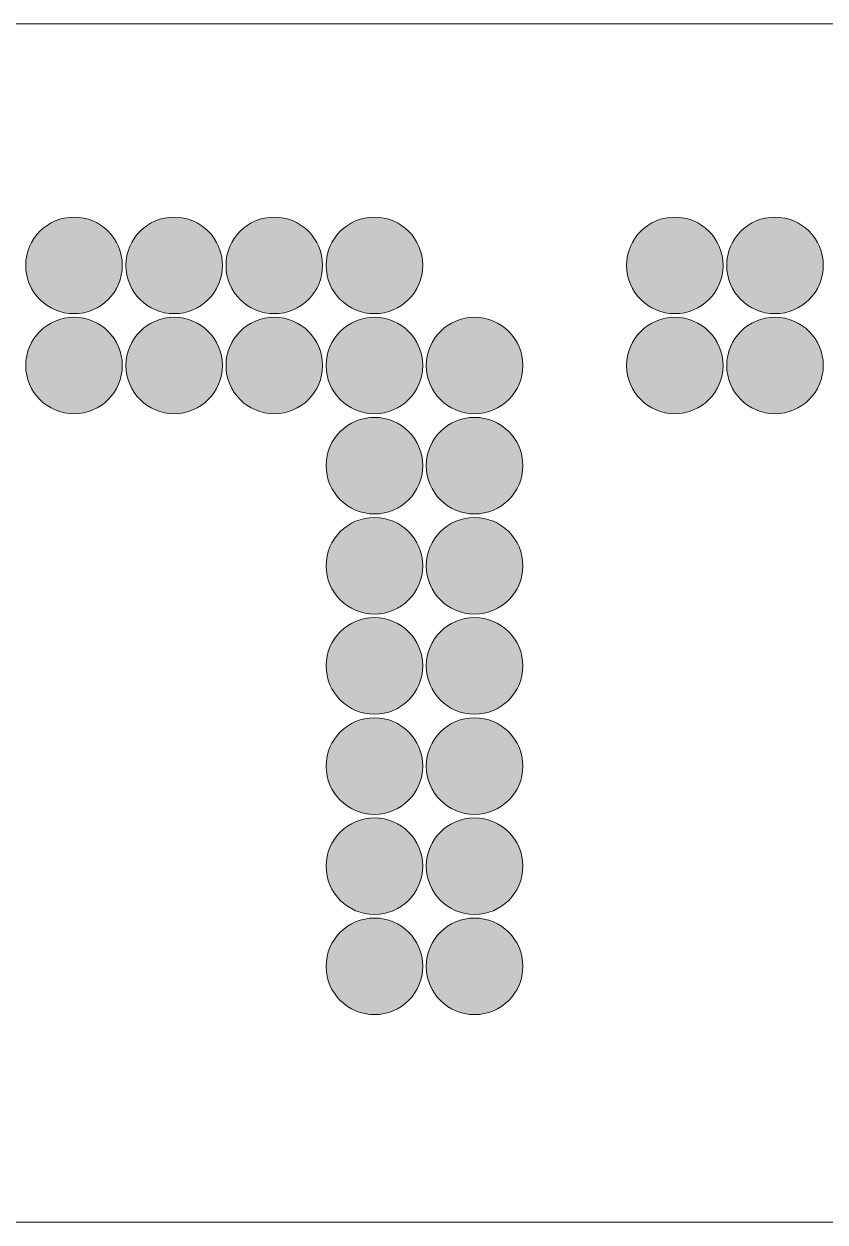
# Model space of a CAD drawing. Header units: inches. Extents: x 11 to 196, y 163 to 230.
# Drawn here: x 103.7 to 148.5, y 162.6 to 229.6 of the extents above; entities that cross this region are included whole.
import ezdxf

# ---------------------------------------------------------------- set-up
doc = ezdxf.new("R2010")
doc.units = ezdxf.units.IN
doc.header["$MEASUREMENT"] = 0
doc.layers.add('CUT', color=7, linetype='Continuous')
doc.layers.add('ENGRAVE', color=7, linetype='Continuous')

# ---------------------------------------------------------------- blocks, each defined once
blk = doc.blocks.new('block 2')
at = {"layer": 'CUT', "color": 7, "lineweight": 5, "true_color": 0xffffff}
blk.add_lwpolyline([(196.1, 229.612), (11.3, 229.612), (11.3, 162.612), (196.1, 162.612), (196.1, 229.612)], dxfattribs=at)
blk = doc.blocks.new('block 13')
at = {"layer": 'ENGRAVE', "true_color": 0xff0000}
h = blk.add_hatch(color=1, dxfattribs=at)
h.dxf.hatch_style = 2
edge = h.paths.add_edge_path()
edge.add_spline(control_points=[(120.6, 188.112), (120.6, 186.621), (121.809, 185.412), (123.3, 185.412), (124.791, 185.412), (126, 186.621), (126, 188.112), (126, 189.603), (124.791, 190.812), (123.3, 190.812), (121.809, 190.812), (120.6, 189.603), (120.6, 188.112), (120.6, 188.112), (120.6, 188.112), (120.6, 188.112)], knot_values=[0, 0, 0, 0, 1, 1, 1, 2, 2, 2, 3, 3, 3, 4, 4, 4, 5, 5, 5, 5], degree=3, periodic=1)
at = {"layer": 'ENGRAVE', "color": 7, "lineweight": 5, "true_color": 0xffffff}
blk.add_open_spline([(120.6, 188.112), (120.6, 186.621), (121.809, 185.412), (123.3, 185.412), (124.791, 185.412), (126, 186.621), (126, 188.112), (126, 189.603), (124.791, 190.812), (123.3, 190.812), (121.809, 190.812), (120.6, 189.603), (120.6, 188.112), (120.6, 188.112), (120.6, 188.112), (120.6, 188.112)], degree=3, knots=[0, 0, 0, 0, 1, 1, 1, 2, 2, 2, 3, 3, 3, 4, 4, 4, 5, 5, 5, 5], dxfattribs=at)
blk = doc.blocks.new('block 16')
at = {"layer": 'ENGRAVE', "true_color": 0xff0000}
h = blk.add_hatch(color=1, dxfattribs=at)
h.dxf.hatch_style = 2
edge = h.paths.add_edge_path()
edge.add_spline(control_points=[(120.6, 176.912), (120.6, 175.421), (121.809, 174.212), (123.3, 174.212), (124.791, 174.212), (126, 175.421), (126, 176.912), (126, 178.403), (124.791, 179.612), (123.3, 179.612), (121.809, 179.612), (120.6, 178.403), (120.6, 176.912), (120.6, 176.912), (120.6, 176.912), (120.6, 176.912)], knot_values=[0, 0, 0, 0, 1, 1, 1, 2, 2, 2, 3, 3, 3, 4, 4, 4, 5, 5, 5, 5], degree=3, periodic=1)
at = {"layer": 'ENGRAVE', "color": 7, "lineweight": 5, "true_color": 0xffffff}
blk.add_open_spline([(120.6, 176.912), (120.6, 175.421), (121.809, 174.212), (123.3, 174.212), (124.791, 174.212), (126, 175.421), (126, 176.912), (126, 178.403), (124.791, 179.612), (123.3, 179.612), (121.809, 179.612), (120.6, 178.403), (120.6, 176.912), (120.6, 176.912), (120.6, 176.912), (120.6, 176.912)], degree=3, knots=[0, 0, 0, 0, 1, 1, 1, 2, 2, 2, 3, 3, 3, 4, 4, 4, 5, 5, 5, 5], dxfattribs=at)
blk = doc.blocks.new('block 18')
at = {"layer": 'ENGRAVE', "true_color": 0xff0000}
h = blk.add_hatch(color=1, dxfattribs=at)
h.dxf.hatch_style = 2
edge = h.paths.add_edge_path()
edge.add_spline(control_points=[(120.6, 210.512), (120.6, 209.021), (121.809, 207.812), (123.3, 207.812), (124.791, 207.812), (126, 209.021), (126, 210.512), (126, 212.003), (124.791, 213.212), (123.3, 213.212), (121.809, 213.212), (120.6, 212.003), (120.6, 210.512), (120.6, 210.512), (120.6, 210.512), (120.6, 210.512)], knot_values=[0, 0, 0, 0, 1, 1, 1, 2, 2, 2, 3, 3, 3, 4, 4, 4, 5, 5, 5, 5], degree=3, periodic=1)
at = {"layer": 'ENGRAVE', "color": 7, "lineweight": 5, "true_color": 0xffffff}
blk.add_open_spline([(120.6, 210.512), (120.6, 209.021), (121.809, 207.812), (123.3, 207.812), (124.791, 207.812), (126, 209.021), (126, 210.512), (126, 212.003), (124.791, 213.212), (123.3, 213.212), (121.809, 213.212), (120.6, 212.003), (120.6, 210.512), (120.6, 210.512), (120.6, 210.512), (120.6, 210.512)], degree=3, knots=[0, 0, 0, 0, 1, 1, 1, 2, 2, 2, 3, 3, 3, 4, 4, 4, 5, 5, 5, 5], dxfattribs=at)
blk = doc.blocks.new('block 19')
at = {"layer": 'ENGRAVE', "true_color": 0xff0000}
h = blk.add_hatch(color=1, dxfattribs=at)
h.dxf.hatch_style = 2
edge = h.paths.add_edge_path()
edge.add_spline(control_points=[(143, 216.112), (143, 214.621), (144.209, 213.412), (145.7, 213.412), (147.191, 213.412), (148.4, 214.621), (148.4, 216.112), (148.4, 217.603), (147.191, 218.812), (145.7, 218.812), (144.209, 218.812), (143, 217.603), (143, 216.112), (143, 216.112), (143, 216.112), (143, 216.112)], knot_values=[0, 0, 0, 0, 1, 1, 1, 2, 2, 2, 3, 3, 3, 4, 4, 4, 5, 5, 5, 5], degree=3, periodic=1)
at = {"layer": 'ENGRAVE', "color": 7, "lineweight": 5, "true_color": 0xffffff}
blk.add_open_spline([(143, 216.112), (143, 214.621), (144.209, 213.412), (145.7, 213.412), (147.191, 213.412), (148.4, 214.621), (148.4, 216.112), (148.4, 217.603), (147.191, 218.812), (145.7, 218.812), (144.209, 218.812), (143, 217.603), (143, 216.112), (143, 216.112), (143, 216.112), (143, 216.112)], degree=3, knots=[0, 0, 0, 0, 1, 1, 1, 2, 2, 2, 3, 3, 3, 4, 4, 4, 5, 5, 5, 5], dxfattribs=at)
blk = doc.blocks.new('block 20')
at = {"layer": 'ENGRAVE', "true_color": 0xff0000}
h = blk.add_hatch(color=1, dxfattribs=at)
h.dxf.hatch_style = 2
edge = h.paths.add_edge_path()
edge.add_spline(control_points=[(109.4, 216.112), (109.4, 214.621), (110.609, 213.412), (112.1, 213.412), (113.591, 213.412), (114.8, 214.621), (114.8, 216.112), (114.8, 217.603), (113.591, 218.812), (112.1, 218.812), (110.609, 218.812), (109.4, 217.603), (109.4, 216.112), (109.4, 216.112), (109.4, 216.112), (109.4, 216.112)], knot_values=[0, 0, 0, 0, 1, 1, 1, 2, 2, 2, 3, 3, 3, 4, 4, 4, 5, 5, 5, 5], degree=3, periodic=1)
at = {"layer": 'ENGRAVE', "color": 7, "lineweight": 5, "true_color": 0xffffff}
blk.add_open_spline([(109.4, 216.112), (109.4, 214.621), (110.609, 213.412), (112.1, 213.412), (113.591, 213.412), (114.8, 214.621), (114.8, 216.112), (114.8, 217.603), (113.591, 218.812), (112.1, 218.812), (110.609, 218.812), (109.4, 217.603), (109.4, 216.112), (109.4, 216.112), (109.4, 216.112), (109.4, 216.112)], degree=3, knots=[0, 0, 0, 0, 1, 1, 1, 2, 2, 2, 3, 3, 3, 4, 4, 4, 5, 5, 5, 5], dxfattribs=at)
blk = doc.blocks.new('block 53')
at = {"layer": 'ENGRAVE', "true_color": 0xff0000}
h = blk.add_hatch(color=1, dxfattribs=at)
h.dxf.hatch_style = 2
edge = h.paths.add_edge_path()
edge.add_spline(control_points=[(115, 216.112), (115, 214.621), (116.209, 213.412), (117.7, 213.412), (119.191, 213.412), (120.4, 214.621), (120.4, 216.112), (120.4, 217.603), (119.191, 218.812), (117.7, 218.812), (116.209, 218.812), (115, 217.603), (115, 216.112), (115, 216.112), (115, 216.112), (115, 216.112)], knot_values=[0, 0, 0, 0, 1, 1, 1, 2, 2, 2, 3, 3, 3, 4, 4, 4, 5, 5, 5, 5], degree=3, periodic=1)
at = {"layer": 'ENGRAVE', "color": 7, "lineweight": 5, "true_color": 0xffffff}
blk.add_open_spline([(115, 216.112), (115, 214.621), (116.209, 213.412), (117.7, 213.412), (119.191, 213.412), (120.4, 214.621), (120.4, 216.112), (120.4, 217.603), (119.191, 218.812), (117.7, 218.812), (116.209, 218.812), (115, 217.603), (115, 216.112), (115, 216.112), (115, 216.112), (115, 216.112)], degree=3, knots=[0, 0, 0, 0, 1, 1, 1, 2, 2, 2, 3, 3, 3, 4, 4, 4, 5, 5, 5, 5], dxfattribs=at)
blk = doc.blocks.new('block 54')
at = {"layer": 'ENGRAVE', "true_color": 0xff0000}
h = blk.add_hatch(color=1, dxfattribs=at)
h.dxf.hatch_style = 2
edge = h.paths.add_edge_path()
edge.add_spline(control_points=[(143, 210.512), (143, 209.021), (144.209, 207.812), (145.7, 207.812), (147.191, 207.812), (148.4, 209.021), (148.4, 210.512), (148.4, 212.003), (147.191, 213.212), (145.7, 213.212), (144.209, 213.212), (143, 212.003), (143, 210.512), (143, 210.512), (143, 210.512), (143, 210.512)], knot_values=[0, 0, 0, 0, 1, 1, 1, 2, 2, 2, 3, 3, 3, 4, 4, 4, 5, 5, 5, 5], degree=3, periodic=1)
at = {"layer": 'ENGRAVE', "color": 7, "lineweight": 5, "true_color": 0xffffff}
blk.add_open_spline([(143, 210.512), (143, 209.021), (144.209, 207.812), (145.7, 207.812), (147.191, 207.812), (148.4, 209.021), (148.4, 210.512), (148.4, 212.003), (147.191, 213.212), (145.7, 213.212), (144.209, 213.212), (143, 212.003), (143, 210.512), (143, 210.512), (143, 210.512), (143, 210.512)], degree=3, knots=[0, 0, 0, 0, 1, 1, 1, 2, 2, 2, 3, 3, 3, 4, 4, 4, 5, 5, 5, 5], dxfattribs=at)
blk = doc.blocks.new('block 55')
at = {"layer": 'ENGRAVE', "true_color": 0xff0000}
h = blk.add_hatch(color=1, dxfattribs=at)
h.dxf.hatch_style = 2
edge = h.paths.add_edge_path()
edge.add_spline(control_points=[(115, 210.512), (115, 209.021), (116.209, 207.812), (117.7, 207.812), (119.191, 207.812), (120.4, 209.021), (120.4, 210.512), (120.4, 212.003), (119.191, 213.212), (117.7, 213.212), (116.209, 213.212), (115, 212.003), (115, 210.512), (115, 210.512), (115, 210.512), (115, 210.512)], knot_values=[0, 0, 0, 0, 1, 1, 1, 2, 2, 2, 3, 3, 3, 4, 4, 4, 5, 5, 5, 5], degree=3, periodic=1)
at = {"layer": 'ENGRAVE', "color": 7, "lineweight": 5, "true_color": 0xffffff}
blk.add_open_spline([(115, 210.512), (115, 209.021), (116.209, 207.812), (117.7, 207.812), (119.191, 207.812), (120.4, 209.021), (120.4, 210.512), (120.4, 212.003), (119.191, 213.212), (117.7, 213.212), (116.209, 213.212), (115, 212.003), (115, 210.512), (115, 210.512), (115, 210.512), (115, 210.512)], degree=3, knots=[0, 0, 0, 0, 1, 1, 1, 2, 2, 2, 3, 3, 3, 4, 4, 4, 5, 5, 5, 5], dxfattribs=at)
blk = doc.blocks.new('block 56')
at = {"layer": 'ENGRAVE', "true_color": 0xff0000}
h = blk.add_hatch(color=1, dxfattribs=at)
h.dxf.hatch_style = 2
edge = h.paths.add_edge_path()
edge.add_spline(control_points=[(120.6, 199.312), (120.6, 197.821), (121.809, 196.612), (123.3, 196.612), (124.791, 196.612), (126, 197.821), (126, 199.312), (126, 200.803), (124.791, 202.012), (123.3, 202.012), (121.809, 202.012), (120.6, 200.803), (120.6, 199.312), (120.6, 199.312), (120.6, 199.312), (120.6, 199.312)], knot_values=[0, 0, 0, 0, 1, 1, 1, 2, 2, 2, 3, 3, 3, 4, 4, 4, 5, 5, 5, 5], degree=3, periodic=1)
at = {"layer": 'ENGRAVE', "color": 7, "lineweight": 5, "true_color": 0xffffff}
blk.add_open_spline([(120.6, 199.312), (120.6, 197.821), (121.809, 196.612), (123.3, 196.612), (124.791, 196.612), (126, 197.821), (126, 199.312), (126, 200.803), (124.791, 202.012), (123.3, 202.012), (121.809, 202.012), (120.6, 200.803), (120.6, 199.312), (120.6, 199.312), (120.6, 199.312), (120.6, 199.312)], degree=3, knots=[0, 0, 0, 0, 1, 1, 1, 2, 2, 2, 3, 3, 3, 4, 4, 4, 5, 5, 5, 5], dxfattribs=at)
blk = doc.blocks.new('block 57')
at = {"layer": 'ENGRAVE', "true_color": 0xff0000}
h = blk.add_hatch(color=1, dxfattribs=at)
h.dxf.hatch_style = 2
edge = h.paths.add_edge_path()
edge.add_spline(control_points=[(120.6, 193.712), (120.6, 192.221), (121.809, 191.012), (123.3, 191.012), (124.791, 191.012), (126, 192.221), (126, 193.712), (126, 195.203), (124.791, 196.412), (123.3, 196.412), (121.809, 196.412), (120.6, 195.203), (120.6, 193.712), (120.6, 193.712), (120.6, 193.712), (120.6, 193.712)], knot_values=[0, 0, 0, 0, 1, 1, 1, 2, 2, 2, 3, 3, 3, 4, 4, 4, 5, 5, 5, 5], degree=3, periodic=1)
at = {"layer": 'ENGRAVE', "color": 7, "lineweight": 5, "true_color": 0xffffff}
blk.add_open_spline([(120.6, 193.712), (120.6, 192.221), (121.809, 191.012), (123.3, 191.012), (124.791, 191.012), (126, 192.221), (126, 193.712), (126, 195.203), (124.791, 196.412), (123.3, 196.412), (121.809, 196.412), (120.6, 195.203), (120.6, 193.712), (120.6, 193.712), (120.6, 193.712), (120.6, 193.712)], degree=3, knots=[0, 0, 0, 0, 1, 1, 1, 2, 2, 2, 3, 3, 3, 4, 4, 4, 5, 5, 5, 5], dxfattribs=at)
blk = doc.blocks.new('block 63')
at = {"layer": 'ENGRAVE', "true_color": 0xff0000}
h = blk.add_hatch(color=1, dxfattribs=at)
h.dxf.hatch_style = 2
edge = h.paths.add_edge_path()
edge.add_spline(control_points=[(126.2, 193.712), (126.2, 192.221), (127.409, 191.012), (128.9, 191.012), (130.391, 191.012), (131.6, 192.221), (131.6, 193.712), (131.6, 195.203), (130.391, 196.412), (128.9, 196.412), (127.409, 196.412), (126.2, 195.203), (126.2, 193.712), (126.2, 193.712), (126.2, 193.712), (126.2, 193.712)], knot_values=[0, 0, 0, 0, 1, 1, 1, 2, 2, 2, 3, 3, 3, 4, 4, 4, 5, 5, 5, 5], degree=3, periodic=1)
at = {"layer": 'ENGRAVE', "color": 7, "lineweight": 5, "true_color": 0xffffff}
blk.add_open_spline([(126.2, 193.712), (126.2, 192.221), (127.409, 191.012), (128.9, 191.012), (130.391, 191.012), (131.6, 192.221), (131.6, 193.712), (131.6, 195.203), (130.391, 196.412), (128.9, 196.412), (127.409, 196.412), (126.2, 195.203), (126.2, 193.712), (126.2, 193.712), (126.2, 193.712), (126.2, 193.712)], degree=3, knots=[0, 0, 0, 0, 1, 1, 1, 2, 2, 2, 3, 3, 3, 4, 4, 4, 5, 5, 5, 5], dxfattribs=at)
blk = doc.blocks.new('block 81')
at = {"layer": 'ENGRAVE', "true_color": 0xff0000}
h = blk.add_hatch(color=1, dxfattribs=at)
h.dxf.hatch_style = 2
edge = h.paths.add_edge_path()
edge.add_spline(control_points=[(120.6, 204.912), (120.6, 203.421), (121.809, 202.212), (123.3, 202.212), (124.791, 202.212), (126, 203.421), (126, 204.912), (126, 206.403), (124.791, 207.612), (123.3, 207.612), (121.809, 207.612), (120.6, 206.403), (120.6, 204.912), (120.6, 204.912), (120.6, 204.912), (120.6, 204.912)], knot_values=[0, 0, 0, 0, 1, 1, 1, 2, 2, 2, 3, 3, 3, 4, 4, 4, 5, 5, 5, 5], degree=3, periodic=1)
at = {"layer": 'ENGRAVE', "color": 7, "lineweight": 5, "true_color": 0xffffff}
blk.add_open_spline([(120.6, 204.912), (120.6, 203.421), (121.809, 202.212), (123.3, 202.212), (124.791, 202.212), (126, 203.421), (126, 204.912), (126, 206.403), (124.791, 207.612), (123.3, 207.612), (121.809, 207.612), (120.6, 206.403), (120.6, 204.912), (120.6, 204.912), (120.6, 204.912), (120.6, 204.912)], degree=3, knots=[0, 0, 0, 0, 1, 1, 1, 2, 2, 2, 3, 3, 3, 4, 4, 4, 5, 5, 5, 5], dxfattribs=at)
blk = doc.blocks.new('block 83')
at = {"layer": 'ENGRAVE', "true_color": 0xff0000}
h = blk.add_hatch(color=1, dxfattribs=at)
h.dxf.hatch_style = 2
edge = h.paths.add_edge_path()
edge.add_spline(control_points=[(120.6, 182.512), (120.6, 181.021), (121.809, 179.812), (123.3, 179.812), (124.791, 179.812), (126, 181.021), (126, 182.512), (126, 184.003), (124.791, 185.212), (123.3, 185.212), (121.809, 185.212), (120.6, 184.003), (120.6, 182.512), (120.6, 182.512), (120.6, 182.512), (120.6, 182.512)], knot_values=[0, 0, 0, 0, 1, 1, 1, 2, 2, 2, 3, 3, 3, 4, 4, 4, 5, 5, 5, 5], degree=3, periodic=1)
at = {"layer": 'ENGRAVE', "color": 7, "lineweight": 5, "true_color": 0xffffff}
blk.add_open_spline([(120.6, 182.512), (120.6, 181.021), (121.809, 179.812), (123.3, 179.812), (124.791, 179.812), (126, 181.021), (126, 182.512), (126, 184.003), (124.791, 185.212), (123.3, 185.212), (121.809, 185.212), (120.6, 184.003), (120.6, 182.512), (120.6, 182.512), (120.6, 182.512), (120.6, 182.512)], degree=3, knots=[0, 0, 0, 0, 1, 1, 1, 2, 2, 2, 3, 3, 3, 4, 4, 4, 5, 5, 5, 5], dxfattribs=at)
blk = doc.blocks.new('block 84')
at = {"layer": 'ENGRAVE', "true_color": 0xff0000}
h = blk.add_hatch(color=1, dxfattribs=at)
h.dxf.hatch_style = 2
edge = h.paths.add_edge_path()
edge.add_spline(control_points=[(126.2, 176.912), (126.2, 175.421), (127.409, 174.212), (128.9, 174.212), (130.391, 174.212), (131.6, 175.421), (131.6, 176.912), (131.6, 178.403), (130.391, 179.612), (128.9, 179.612), (127.409, 179.612), (126.2, 178.403), (126.2, 176.912), (126.2, 176.912), (126.2, 176.912), (126.2, 176.912)], knot_values=[0, 0, 0, 0, 1, 1, 1, 2, 2, 2, 3, 3, 3, 4, 4, 4, 5, 5, 5, 5], degree=3, periodic=1)
at = {"layer": 'ENGRAVE', "color": 7, "lineweight": 5, "true_color": 0xffffff}
blk.add_open_spline([(126.2, 176.912), (126.2, 175.421), (127.409, 174.212), (128.9, 174.212), (130.391, 174.212), (131.6, 175.421), (131.6, 176.912), (131.6, 178.403), (130.391, 179.612), (128.9, 179.612), (127.409, 179.612), (126.2, 178.403), (126.2, 176.912), (126.2, 176.912), (126.2, 176.912), (126.2, 176.912)], degree=3, knots=[0, 0, 0, 0, 1, 1, 1, 2, 2, 2, 3, 3, 3, 4, 4, 4, 5, 5, 5, 5], dxfattribs=at)
blk = doc.blocks.new('block 85')
at = {"layer": 'ENGRAVE', "true_color": 0xff0000}
h = blk.add_hatch(color=1, dxfattribs=at)
h.dxf.hatch_style = 2
edge = h.paths.add_edge_path()
edge.add_spline(control_points=[(103.8, 210.512), (103.8, 209.021), (105.009, 207.812), (106.5, 207.812), (107.991, 207.812), (109.2, 209.021), (109.2, 210.512), (109.2, 212.003), (107.991, 213.212), (106.5, 213.212), (105.009, 213.212), (103.8, 212.003), (103.8, 210.512), (103.8, 210.512), (103.8, 210.512), (103.8, 210.512)], knot_values=[0, 0, 0, 0, 1, 1, 1, 2, 2, 2, 3, 3, 3, 4, 4, 4, 5, 5, 5, 5], degree=3, periodic=1)
at = {"layer": 'ENGRAVE', "color": 7, "lineweight": 5, "true_color": 0xffffff}
blk.add_open_spline([(103.8, 210.512), (103.8, 209.021), (105.009, 207.812), (106.5, 207.812), (107.991, 207.812), (109.2, 209.021), (109.2, 210.512), (109.2, 212.003), (107.991, 213.212), (106.5, 213.212), (105.009, 213.212), (103.8, 212.003), (103.8, 210.512), (103.8, 210.512), (103.8, 210.512), (103.8, 210.512)], degree=3, knots=[0, 0, 0, 0, 1, 1, 1, 2, 2, 2, 3, 3, 3, 4, 4, 4, 5, 5, 5, 5], dxfattribs=at)
blk = doc.blocks.new('block 86')
at = {"layer": 'ENGRAVE', "true_color": 0xff0000}
h = blk.add_hatch(color=1, dxfattribs=at)
h.dxf.hatch_style = 2
edge = h.paths.add_edge_path()
edge.add_spline(control_points=[(126.2, 210.512), (126.2, 209.021), (127.409, 207.812), (128.9, 207.812), (130.391, 207.812), (131.6, 209.021), (131.6, 210.512), (131.6, 212.003), (130.391, 213.212), (128.9, 213.212), (127.409, 213.212), (126.2, 212.003), (126.2, 210.512), (126.2, 210.512), (126.2, 210.512), (126.2, 210.512)], knot_values=[0, 0, 0, 0, 1, 1, 1, 2, 2, 2, 3, 3, 3, 4, 4, 4, 5, 5, 5, 5], degree=3, periodic=1)
at = {"layer": 'ENGRAVE', "color": 7, "lineweight": 5, "true_color": 0xffffff}
blk.add_open_spline([(126.2, 210.512), (126.2, 209.021), (127.409, 207.812), (128.9, 207.812), (130.391, 207.812), (131.6, 209.021), (131.6, 210.512), (131.6, 212.003), (130.391, 213.212), (128.9, 213.212), (127.409, 213.212), (126.2, 212.003), (126.2, 210.512), (126.2, 210.512), (126.2, 210.512), (126.2, 210.512)], degree=3, knots=[0, 0, 0, 0, 1, 1, 1, 2, 2, 2, 3, 3, 3, 4, 4, 4, 5, 5, 5, 5], dxfattribs=at)
blk = doc.blocks.new('block 87')
at = {"layer": 'ENGRAVE', "true_color": 0xff0000}
h = blk.add_hatch(color=1, dxfattribs=at)
h.dxf.hatch_style = 2
edge = h.paths.add_edge_path()
edge.add_spline(control_points=[(137.4, 216.112), (137.4, 214.621), (138.609, 213.412), (140.1, 213.412), (141.591, 213.412), (142.8, 214.621), (142.8, 216.112), (142.8, 217.603), (141.591, 218.812), (140.1, 218.812), (138.609, 218.812), (137.4, 217.603), (137.4, 216.112), (137.4, 216.112), (137.4, 216.112), (137.4, 216.112)], knot_values=[0, 0, 0, 0, 1, 1, 1, 2, 2, 2, 3, 3, 3, 4, 4, 4, 5, 5, 5, 5], degree=3, periodic=1)
at = {"layer": 'ENGRAVE', "color": 7, "lineweight": 5, "true_color": 0xffffff}
blk.add_open_spline([(137.4, 216.112), (137.4, 214.621), (138.609, 213.412), (140.1, 213.412), (141.591, 213.412), (142.8, 214.621), (142.8, 216.112), (142.8, 217.603), (141.591, 218.812), (140.1, 218.812), (138.609, 218.812), (137.4, 217.603), (137.4, 216.112), (137.4, 216.112), (137.4, 216.112), (137.4, 216.112)], degree=3, knots=[0, 0, 0, 0, 1, 1, 1, 2, 2, 2, 3, 3, 3, 4, 4, 4, 5, 5, 5, 5], dxfattribs=at)
blk = doc.blocks.new('block 88')
at = {"layer": 'ENGRAVE', "true_color": 0xff0000}
h = blk.add_hatch(color=1, dxfattribs=at)
h.dxf.hatch_style = 2
edge = h.paths.add_edge_path()
edge.add_spline(control_points=[(103.8, 216.112), (103.8, 214.621), (105.009, 213.412), (106.5, 213.412), (107.991, 213.412), (109.2, 214.621), (109.2, 216.112), (109.2, 217.603), (107.991, 218.812), (106.5, 218.812), (105.009, 218.812), (103.8, 217.603), (103.8, 216.112), (103.8, 216.112), (103.8, 216.112), (103.8, 216.112)], knot_values=[0, 0, 0, 0, 1, 1, 1, 2, 2, 2, 3, 3, 3, 4, 4, 4, 5, 5, 5, 5], degree=3, periodic=1)
at = {"layer": 'ENGRAVE', "color": 7, "lineweight": 5, "true_color": 0xffffff}
blk.add_open_spline([(103.8, 216.112), (103.8, 214.621), (105.009, 213.412), (106.5, 213.412), (107.991, 213.412), (109.2, 214.621), (109.2, 216.112), (109.2, 217.603), (107.991, 218.812), (106.5, 218.812), (105.009, 218.812), (103.8, 217.603), (103.8, 216.112), (103.8, 216.112), (103.8, 216.112), (103.8, 216.112)], degree=3, knots=[0, 0, 0, 0, 1, 1, 1, 2, 2, 2, 3, 3, 3, 4, 4, 4, 5, 5, 5, 5], dxfattribs=at)
blk = doc.blocks.new('block 121')
at = {"layer": 'ENGRAVE', "true_color": 0xff0000}
h = blk.add_hatch(color=1, dxfattribs=at)
h.dxf.hatch_style = 2
edge = h.paths.add_edge_path()
edge.add_spline(control_points=[(120.6, 216.112), (120.6, 214.621), (121.809, 213.412), (123.3, 213.412), (124.791, 213.412), (126, 214.621), (126, 216.112), (126, 217.603), (124.791, 218.812), (123.3, 218.812), (121.809, 218.812), (120.6, 217.603), (120.6, 216.112), (120.6, 216.112), (120.6, 216.112), (120.6, 216.112)], knot_values=[0, 0, 0, 0, 1, 1, 1, 2, 2, 2, 3, 3, 3, 4, 4, 4, 5, 5, 5, 5], degree=3, periodic=1)
at = {"layer": 'ENGRAVE', "color": 7, "lineweight": 5, "true_color": 0xffffff}
blk.add_open_spline([(120.6, 216.112), (120.6, 214.621), (121.809, 213.412), (123.3, 213.412), (124.791, 213.412), (126, 214.621), (126, 216.112), (126, 217.603), (124.791, 218.812), (123.3, 218.812), (121.809, 218.812), (120.6, 217.603), (120.6, 216.112), (120.6, 216.112), (120.6, 216.112), (120.6, 216.112)], degree=3, knots=[0, 0, 0, 0, 1, 1, 1, 2, 2, 2, 3, 3, 3, 4, 4, 4, 5, 5, 5, 5], dxfattribs=at)
blk = doc.blocks.new('block 122')
at = {"layer": 'ENGRAVE', "true_color": 0xff0000}
h = blk.add_hatch(color=1, dxfattribs=at)
h.dxf.hatch_style = 2
edge = h.paths.add_edge_path()
edge.add_spline(control_points=[(137.4, 210.512), (137.4, 209.021), (138.609, 207.812), (140.1, 207.812), (141.591, 207.812), (142.8, 209.021), (142.8, 210.512), (142.8, 212.003), (141.591, 213.212), (140.1, 213.212), (138.609, 213.212), (137.4, 212.003), (137.4, 210.512), (137.4, 210.512), (137.4, 210.512), (137.4, 210.512)], knot_values=[0, 0, 0, 0, 1, 1, 1, 2, 2, 2, 3, 3, 3, 4, 4, 4, 5, 5, 5, 5], degree=3, periodic=1)
at = {"layer": 'ENGRAVE', "color": 7, "lineweight": 5, "true_color": 0xffffff}
blk.add_open_spline([(137.4, 210.512), (137.4, 209.021), (138.609, 207.812), (140.1, 207.812), (141.591, 207.812), (142.8, 209.021), (142.8, 210.512), (142.8, 212.003), (141.591, 213.212), (140.1, 213.212), (138.609, 213.212), (137.4, 212.003), (137.4, 210.512), (137.4, 210.512), (137.4, 210.512), (137.4, 210.512)], degree=3, knots=[0, 0, 0, 0, 1, 1, 1, 2, 2, 2, 3, 3, 3, 4, 4, 4, 5, 5, 5, 5], dxfattribs=at)
blk = doc.blocks.new('block 123')
at = {"layer": 'ENGRAVE', "true_color": 0xff0000}
h = blk.add_hatch(color=1, dxfattribs=at)
h.dxf.hatch_style = 2
edge = h.paths.add_edge_path()
edge.add_spline(control_points=[(109.4, 210.512), (109.4, 209.021), (110.609, 207.812), (112.1, 207.812), (113.591, 207.812), (114.8, 209.021), (114.8, 210.512), (114.8, 212.003), (113.591, 213.212), (112.1, 213.212), (110.609, 213.212), (109.4, 212.003), (109.4, 210.512), (109.4, 210.512), (109.4, 210.512), (109.4, 210.512)], knot_values=[0, 0, 0, 0, 1, 1, 1, 2, 2, 2, 3, 3, 3, 4, 4, 4, 5, 5, 5, 5], degree=3, periodic=1)
at = {"layer": 'ENGRAVE', "color": 7, "lineweight": 5, "true_color": 0xffffff}
blk.add_open_spline([(109.4, 210.512), (109.4, 209.021), (110.609, 207.812), (112.1, 207.812), (113.591, 207.812), (114.8, 209.021), (114.8, 210.512), (114.8, 212.003), (113.591, 213.212), (112.1, 213.212), (110.609, 213.212), (109.4, 212.003), (109.4, 210.512), (109.4, 210.512), (109.4, 210.512), (109.4, 210.512)], degree=3, knots=[0, 0, 0, 0, 1, 1, 1, 2, 2, 2, 3, 3, 3, 4, 4, 4, 5, 5, 5, 5], dxfattribs=at)
blk = doc.blocks.new('block 124')
at = {"layer": 'ENGRAVE', "true_color": 0xff0000}
h = blk.add_hatch(color=1, dxfattribs=at)
h.dxf.hatch_style = 2
edge = h.paths.add_edge_path()
edge.add_spline(control_points=[(126.2, 199.312), (126.2, 197.821), (127.409, 196.612), (128.9, 196.612), (130.391, 196.612), (131.6, 197.821), (131.6, 199.312), (131.6, 200.803), (130.391, 202.012), (128.9, 202.012), (127.409, 202.012), (126.2, 200.803), (126.2, 199.312), (126.2, 199.312), (126.2, 199.312), (126.2, 199.312)], knot_values=[0, 0, 0, 0, 1, 1, 1, 2, 2, 2, 3, 3, 3, 4, 4, 4, 5, 5, 5, 5], degree=3, periodic=1)
at = {"layer": 'ENGRAVE', "color": 7, "lineweight": 5, "true_color": 0xffffff}
blk.add_open_spline([(126.2, 199.312), (126.2, 197.821), (127.409, 196.612), (128.9, 196.612), (130.391, 196.612), (131.6, 197.821), (131.6, 199.312), (131.6, 200.803), (130.391, 202.012), (128.9, 202.012), (127.409, 202.012), (126.2, 200.803), (126.2, 199.312), (126.2, 199.312), (126.2, 199.312), (126.2, 199.312)], degree=3, knots=[0, 0, 0, 0, 1, 1, 1, 2, 2, 2, 3, 3, 3, 4, 4, 4, 5, 5, 5, 5], dxfattribs=at)
blk = doc.blocks.new('block 125')
at = {"layer": 'ENGRAVE', "true_color": 0xff0000}
h = blk.add_hatch(color=1, dxfattribs=at)
h.dxf.hatch_style = 2
edge = h.paths.add_edge_path()
edge.add_spline(control_points=[(126.2, 182.512), (126.2, 181.021), (127.409, 179.812), (128.9, 179.812), (130.391, 179.812), (131.6, 181.021), (131.6, 182.512), (131.6, 184.003), (130.391, 185.212), (128.9, 185.212), (127.409, 185.212), (126.2, 184.003), (126.2, 182.512), (126.2, 182.512), (126.2, 182.512), (126.2, 182.512)], knot_values=[0, 0, 0, 0, 1, 1, 1, 2, 2, 2, 3, 3, 3, 4, 4, 4, 5, 5, 5, 5], degree=3, periodic=1)
at = {"layer": 'ENGRAVE', "color": 7, "lineweight": 5, "true_color": 0xffffff}
blk.add_open_spline([(126.2, 182.512), (126.2, 181.021), (127.409, 179.812), (128.9, 179.812), (130.391, 179.812), (131.6, 181.021), (131.6, 182.512), (131.6, 184.003), (130.391, 185.212), (128.9, 185.212), (127.409, 185.212), (126.2, 184.003), (126.2, 182.512), (126.2, 182.512), (126.2, 182.512), (126.2, 182.512)], degree=3, knots=[0, 0, 0, 0, 1, 1, 1, 2, 2, 2, 3, 3, 3, 4, 4, 4, 5, 5, 5, 5], dxfattribs=at)
blk = doc.blocks.new('block 127')
at = {"layer": 'ENGRAVE', "true_color": 0xff0000}
h = blk.add_hatch(color=1, dxfattribs=at)
h.dxf.hatch_style = 2
edge = h.paths.add_edge_path()
edge.add_spline(control_points=[(126.2, 204.912), (126.2, 203.421), (127.409, 202.212), (128.9, 202.212), (130.391, 202.212), (131.6, 203.421), (131.6, 204.912), (131.6, 206.403), (130.391, 207.612), (128.9, 207.612), (127.409, 207.612), (126.2, 206.403), (126.2, 204.912), (126.2, 204.912), (126.2, 204.912), (126.2, 204.912)], knot_values=[0, 0, 0, 0, 1, 1, 1, 2, 2, 2, 3, 3, 3, 4, 4, 4, 5, 5, 5, 5], degree=3, periodic=1)
at = {"layer": 'ENGRAVE', "color": 7, "lineweight": 5, "true_color": 0xffffff}
blk.add_open_spline([(126.2, 204.912), (126.2, 203.421), (127.409, 202.212), (128.9, 202.212), (130.391, 202.212), (131.6, 203.421), (131.6, 204.912), (131.6, 206.403), (130.391, 207.612), (128.9, 207.612), (127.409, 207.612), (126.2, 206.403), (126.2, 204.912), (126.2, 204.912), (126.2, 204.912), (126.2, 204.912)], degree=3, knots=[0, 0, 0, 0, 1, 1, 1, 2, 2, 2, 3, 3, 3, 4, 4, 4, 5, 5, 5, 5], dxfattribs=at)
blk = doc.blocks.new('block 131')
at = {"layer": 'ENGRAVE', "true_color": 0xff0000}
h = blk.add_hatch(color=1, dxfattribs=at)
h.dxf.hatch_style = 2
edge = h.paths.add_edge_path()
edge.add_spline(control_points=[(126.2, 188.112), (126.2, 186.621), (127.409, 185.412), (128.9, 185.412), (130.391, 185.412), (131.6, 186.621), (131.6, 188.112), (131.6, 189.603), (130.391, 190.812), (128.9, 190.812), (127.409, 190.812), (126.2, 189.603), (126.2, 188.112), (126.2, 188.112), (126.2, 188.112), (126.2, 188.112)], knot_values=[0, 0, 0, 0, 1, 1, 1, 2, 2, 2, 3, 3, 3, 4, 4, 4, 5, 5, 5, 5], degree=3, periodic=1)
at = {"layer": 'ENGRAVE', "color": 7, "lineweight": 5, "true_color": 0xffffff}
blk.add_open_spline([(126.2, 188.112), (126.2, 186.621), (127.409, 185.412), (128.9, 185.412), (130.391, 185.412), (131.6, 186.621), (131.6, 188.112), (131.6, 189.603), (130.391, 190.812), (128.9, 190.812), (127.409, 190.812), (126.2, 189.603), (126.2, 188.112), (126.2, 188.112), (126.2, 188.112), (126.2, 188.112)], degree=3, knots=[0, 0, 0, 0, 1, 1, 1, 2, 2, 2, 3, 3, 3, 4, 4, 4, 5, 5, 5, 5], dxfattribs=at)

msp = doc.modelspace()

# ---------------------------------------------------------------- block references
at = {"layer": 'CUT'}
msp.add_blockref('block 2', (0, 0), dxfattribs=at)
at = {"layer": 'ENGRAVE'}
for name in ['block 88', 'block 20', 'block 53', 'block 121', 'block 87', 'block 19', 'block 85', 'block 123', 'block 55', 'block 18', 'block 86', 'block 122', 'block 54', 'block 81', 'block 127', 'block 56', 'block 124', 'block 57', 'block 63', 'block 13', 'block 131', 'block 83', 'block 125', 'block 16', 'block 84']:
    msp.add_blockref(name, (0, 0), dxfattribs=at)

doc.saveas('drawing.dxf')
